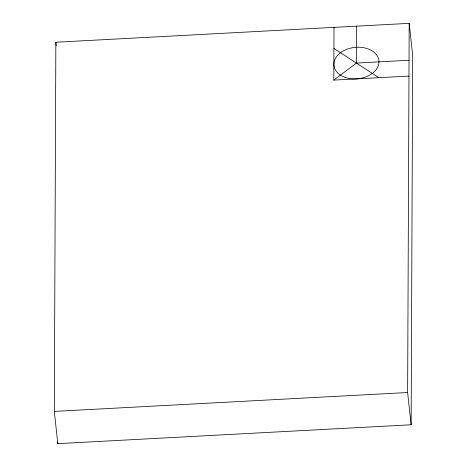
<?xml version="1.0" encoding="UTF-8"?>
<svg xmlns="http://www.w3.org/2000/svg" width="467" height="467" viewBox="0 0 467 467"><rect width="100%" height="100%" fill="white"/><g stroke="black" fill="none" stroke-linecap="round" stroke-linejoin="round"><path stroke-width="0.7" d="M54.306 411.404L55.859 42.234L409.191 23.35L412.694 55.596L411.141 424.766L57.809 443.65L54.306 411.404L407.638 392.519L409.191 23.35M57.809 443.65L57.82 442.191M408.969 76.086L333.788 80.108L334.01 27.366M333.788 80.108L356.409 63.08L356.566 26.164M356.409 63.08L409.034 60.266M333.923 48.463L378.895 77.697M407.638 392.519L411.141 424.766M55.859 42.234L56.25 45.819M345.078 77.382A22.62 15.773 -6.2 0 0 378.965 61.872A22.62 15.773 -6.2 0 0 345.189 49.981A22.62 15.773 -6.2 0 0 345.078 77.382"/></g></svg>
